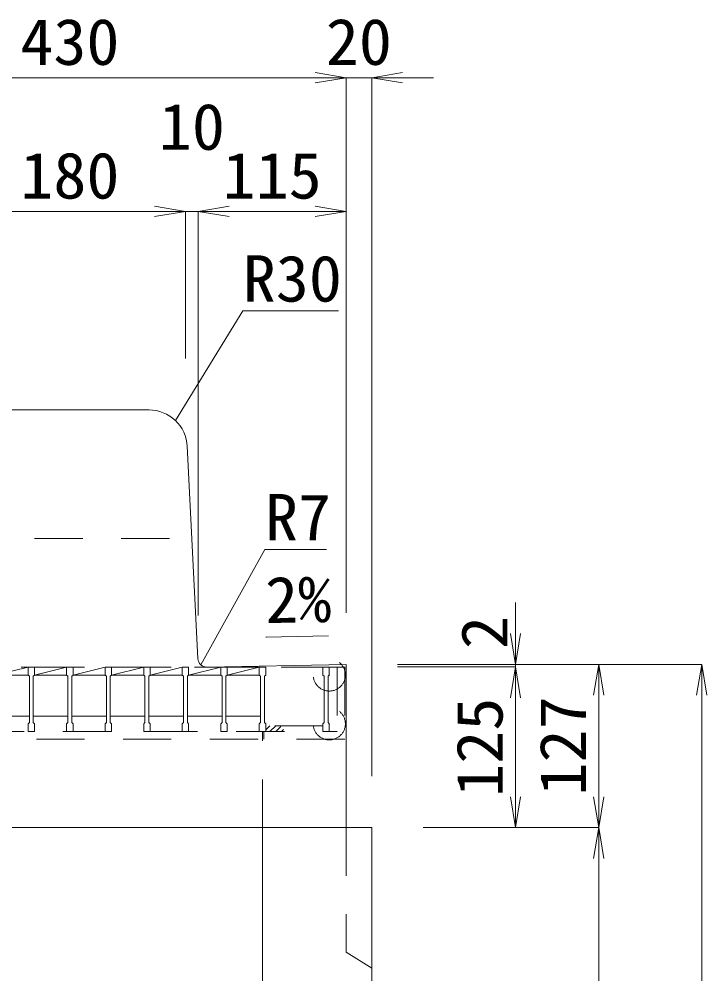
# Model space of a CAD drawing. Units: millimetres at full size; some dimension numbers follow another scale. Extents: x -734 to 58102, y 49499 to 87169.
# Drawn here: x 24271 to 24807, y 66187 to 66930 of the extents above; entities that cross this region are included whole.
import ezdxf
from ezdxf.enums import TextEntityAlignment as Align

# ---------------------------------------------------------------- set-up
doc = ezdxf.new("R2010")
doc.units = ezdxf.units.MM
doc.header["$LTSCALE"] = 50
doc.header["$PDMODE"] = 32
doc.header["$PDSIZE"] = 25
doc.linetypes.add('USER1', pattern=[1.35, 0.75, -0.6])
for name, color, linetype, lineweight in [('寸法線', 7, 'Continuous', 13), ('引出線', 4, 'Continuous', 13), ('本体', 2, 'Continuous', 20), ('ｸﾞﾚｰﾁﾝｸﾞ', 7, 'USER1', 9)]:
    doc.layers.add(name, color=color, linetype=linetype, lineweight=lineweight)
doc.styles.add('ＭＳ 明朝', font='')
doc.styles.get('ＭＳ 明朝').set_extended_font_data('MS Mincho')

# ---------------------------------------------------------------- blocks, each defined once
blk = doc.blocks.new('open_arrow')
at = {"color": 0, "linetype": 'Continuous', "lineweight": -2}
blk.add_lwpolyline([(7.5, 1.25), (0, 0), (7.5, -1.25)], dxfattribs=at)

msp = doc.modelspace()

# ---------------------------------------------------------------- hatches: boundary and pattern name
at = {"layer": 'ｸﾞﾚｰﾁﾝｸﾞ'}
h = msp.add_hatch(dxfattribs=at)
h.set_pattern_fill('USER', color=256, style=0, pattern_type=2)
h.set_pattern_definition([(45, (23597.04, 66058.26), (-2.24506, 2.24506), [37.5, -30])])
h.paths.add_polyline_path([(24507.55, 66379.74), (24507.55, 66375.24), (24488.55, 66375.24), (24463.05, 66375.24), (24463.05, 66379.74), (24488.55, 66379.74)])

# ---------------------------------------------------------------- linework, layer by layer
at = {"layer": '寸法線'}
for p, q in [((24095.55, 66883.98), (24525.55, 66883.98)), ((24477.55, 66883.98), (24593.55, 66883.98)), ((24525.55, 66467.56), (24525.55, 66883.98)), ((24525.55, 66467.56), (24525.55, 66883.98)), ((24545.55, 66340.56), (24545.55, 66883.98)), ((24220.55, 66779.94), (24400.55, 66779.94)), ((24352.55, 66779.94), (24458.55, 66779.94)), ((24400.55, 66665.56), (24400.55, 66779.94)), ((24400.55, 66665.56), (24400.55, 66779.94)), ((24410.55, 66465.56), (24410.55, 66779.94)), ((24410.55, 66779.94), (24525.55, 66779.94)), ((24410.55, 66465.56), (24410.55, 66779.94)), ((24525.55, 66467.56), (24525.55, 66779.94)), ((24657.49, 66475.54), (24657.49, 66377.54)), ((24565.57, 66427.54), (24802.54, 66427.54)), ((24565.57, 66427.54), (24657.49, 66427.54)), ((24565.57, 66427.54), (24722.29, 66427.54)), ((24565.57, 66425.54), (24657.49, 66425.54)), ((24565.57, 66425.54), (24657.49, 66425.54)), ((24657.49, 66425.54), (24657.49, 66300.54)), ((24722.29, 66427.54), (24722.29, 66300.54)), ((24802.54, 66427.54), (24802.54, 64850.54)), ((24585.57, 66300.54), (24722.29, 66300.54)), ((24585.57, 66300.54), (24657.49, 66300.54)), ((24585.57, 66300.54), (24722.29, 66300.54)), ((24722.29, 66300.54), (24722.29, 64850.54))]:
    msp.add_line(p, q, dxfattribs=at)
at = {"layer": '引出線'}
for points in [[(24392.69, 66617.28), (24445.15, 66702.61), (24519.82, 66702.61)], [(24412.44, 66427.26), (24462.47, 66516.86), (24510.4, 66516.86)], [(24463.2, 66448.72), (24511.91, 66449.7), (24463.17, 66448.72)]]:
    msp.add_lwpolyline(points, dxfattribs=at)
at = {"layer": '本体'}
for p, q in [((24248.9, 66625.54), (24372.2, 66625.54)), ((24410.23, 66432.03), (24401.97, 66597.18)), ((24525.55, 66427.54), (24417.36, 66425.38)), ((24525.55, 66427.54), (24525.55, 66300.54)), ((24545.55, 66300.54), (24075.55, 66300.54)), ((24460.55, 65571.07), (24460.55, 66300.54)), ((24545.55, 64850.54), (24545.55, 66300.54))]:
    msp.add_line(p, q, dxfattribs=at)
at = {"layer": '本体', "linetype": 'USER1', "lineweight": 9}
for p, q in [((24215.55, 66525.54), (24405.55, 66525.54)), ((24460.55, 66300.54), (24460.55, 66375.54)), ((24525.56, 66300.54), (24525.56, 66203.54)), ((24545.56, 66191.04), (24525.56, 66203.54))]:
    msp.add_line(p, q, dxfattribs=at)
at = {"layer": '本体'}
for centre, radius, start, end in [((24372.01, 66595.54), 30, 2.8624, 90), ((24417.22, 66432.38), 7, 182.86258, 271.1457)]:
    msp.add_arc(centre, radius, start, end, dxfattribs=at)
at = {"layer": 'ｸﾞﾚｰﾁﾝｸﾞ'}
for p, q in [((24524.55, 66425.24), (24096.55, 66425.24)), ((24512.55, 66425.24), (24108.55, 66425.24)), ((24253.05, 66419.24), (24278.05, 66425.24)), ((24278.05, 66425.24), (24283.05, 66425.24)), ((24278.05, 66425.24), (24278.05, 66419.24)), ((24278.05, 66425.24), (24283.05, 66425.24)), ((24278.05, 66425.24), (24278.05, 66419.24)), ((24278.05, 66425.24), (24283.05, 66425.24)), ((24278.05, 66425.24), (24278.05, 66419.24)), ((24283.05, 66419.24), (24308.05, 66425.24)), ((24283.05, 66425.24), (24283.05, 66419.24)), ((24283.05, 66425.24), (24283.05, 66419.24)), ((24283.05, 66425.24), (24283.05, 66419.24)), ((24308.05, 66425.24), (24313.05, 66425.24)), ((24308.05, 66425.24), (24308.05, 66419.24)), ((24308.05, 66425.24), (24313.05, 66425.24)), ((24308.05, 66425.24), (24308.05, 66419.24)), ((24308.05, 66425.24), (24313.05, 66425.24)), ((24308.05, 66425.24), (24308.05, 66419.24)), ((24313.05, 66419.24), (24338.05, 66425.24)), ((24313.05, 66425.24), (24313.05, 66419.24)), ((24313.05, 66425.24), (24313.05, 66419.24)), ((24313.05, 66425.24), (24313.05, 66419.24)), ((24338.05, 66425.24), (24343.05, 66425.24)), ((24338.05, 66425.24), (24343.05, 66425.24)), ((24338.05, 66425.24), (24343.05, 66425.24)), ((24338.05, 66425.24), (24338.05, 66419.24)), ((24338.05, 66425.24), (24338.05, 66419.24)), ((24338.05, 66425.24), (24338.05, 66419.24)), ((24343.05, 66425.24), (24343.05, 66419.24)), ((24343.05, 66425.24), (24343.05, 66419.24)), ((24343.05, 66425.24), (24343.05, 66419.24)), ((24343.05, 66419.24), (24368.05, 66425.24)), ((24368.05, 66425.24), (24373.05, 66425.24)), ((24368.05, 66425.24), (24373.05, 66425.24)), ((24368.05, 66425.24), (24373.05, 66425.24)), ((24368.05, 66425.24), (24368.05, 66419.24)), ((24368.05, 66425.24), (24368.05, 66419.24)), ((24368.05, 66425.24), (24368.05, 66419.24)), ((24373.05, 66425.24), (24373.05, 66419.24)), ((24373.05, 66425.24), (24373.05, 66419.24)), ((24373.05, 66425.24), (24373.05, 66419.24)), ((24373.05, 66419.24), (24398.05, 66425.24)), ((24398.05, 66425.24), (24403.05, 66425.24)), ((24398.05, 66425.24), (24403.05, 66425.24)), ((24398.05, 66425.24), (24403.05, 66425.24)), ((24398.05, 66425.24), (24398.05, 66419.24)), ((24398.05, 66425.24), (24398.05, 66419.24)), ((24398.05, 66425.24), (24398.05, 66419.24)), ((24403.05, 66425.24), (24403.05, 66419.24)), ((24403.05, 66425.24), (24403.05, 66419.24)), ((24403.05, 66425.24), (24403.05, 66419.24)), ((24403.05, 66419.24), (24428.05, 66425.24)), ((24428.05, 66425.24), (24433.05, 66425.24)), ((24428.05, 66425.24), (24433.05, 66425.24)), ((24428.05, 66425.24), (24433.05, 66425.24)), ((24428.05, 66425.24), (24428.05, 66419.24)), ((24428.05, 66425.24), (24428.05, 66419.24)), ((24428.05, 66425.24), (24428.05, 66419.24)), ((24433.05, 66425.24), (24433.05, 66419.24)), ((24433.05, 66425.24), (24433.05, 66419.24)), ((24433.05, 66425.24), (24433.05, 66419.24)), ((24433.05, 66419.24), (24458.05, 66425.24)), ((24458.05, 66425.24), (24463.05, 66425.24)), ((24458.05, 66425.24), (24463.05, 66425.24)), ((24458.05, 66425.24), (24463.05, 66425.24)), ((24458.05, 66425.24), (24458.05, 66419.24)), ((24458.05, 66425.24), (24458.05, 66419.24)), ((24458.05, 66425.24), (24458.05, 66419.24)), ((24463.05, 66425.24), (24463.05, 66419.24)), ((24463.05, 66425.24), (24463.05, 66419.24)), ((24463.05, 66425.24), (24463.05, 66419.24)), ((24488.05, 66425.24), (24493.05, 66425.24)), ((24488.05, 66425.24), (24493.05, 66425.24)), ((24488.05, 66425.24), (24493.05, 66425.24)), ((24507.55, 66425.24), (24512.55, 66425.24)), ((24507.55, 66425.24), (24507.55, 66419.24)), ((24507.55, 66425.24), (24512.55, 66425.24)), ((24507.55, 66425.24), (24507.55, 66419.24)), ((24507.55, 66425.24), (24512.55, 66425.24)), ((24507.55, 66425.24), (24507.55, 66419.24)), ((24512.55, 66419.24), (24512.55, 66425.24)), ((24512.55, 66425.24), (24512.55, 66419.24)), ((24512.55, 66425.24), (24512.55, 66419.24)), ((24512.55, 66425.24), (24512.55, 66419.24)), ((24512.55, 66425.24), (24512.55, 66419.24)), ((24512.55, 66425.24), (24512.55, 66419.24)), ((24512.55, 66425.24), (24512.55, 66419.24)), ((24518.55, 66425.24), (24518.55, 66375.24)), ((24524.55, 66425.24), (24524.55, 66369.24)), ((24253.05, 66419.24), (24278.05, 66419.24)), ((24278.05, 66419.24), (24279.05, 66418.24)), ((24278.05, 66419.24), (24279.05, 66418.24)), ((24278.05, 66419.24), (24279.05, 66418.24)), ((24279.05, 66418.24), (24279.05, 66382.24)), ((24279.05, 66418.24), (24279.05, 66382.24)), ((24279.05, 66418.24), (24279.05, 66382.24)), ((24283.05, 66419.24), (24282.05, 66418.24)), ((24283.05, 66419.24), (24282.05, 66418.24)), ((24283.05, 66419.24), (24282.05, 66418.24)), ((24282.05, 66418.24), (24282.05, 66382.24)), ((24282.05, 66418.24), (24282.05, 66382.24)), ((24282.05, 66418.24), (24282.05, 66382.24)), ((24283.05, 66419.24), (24308.05, 66419.24)), ((24308.05, 66419.24), (24309.05, 66418.24)), ((24308.05, 66419.24), (24309.05, 66418.24)), ((24308.05, 66419.24), (24309.05, 66418.24)), ((24309.05, 66418.24), (24309.05, 66382.24)), ((24309.05, 66418.24), (24309.05, 66382.24)), ((24309.05, 66418.24), (24309.05, 66382.24)), ((24313.05, 66419.24), (24312.05, 66418.24)), ((24313.05, 66419.24), (24312.05, 66418.24)), ((24313.05, 66419.24), (24312.05, 66418.24)), ((24312.05, 66418.24), (24312.05, 66382.24)), ((24312.05, 66418.24), (24312.05, 66382.24)), ((24312.05, 66418.24), (24312.05, 66382.24)), ((24313.05, 66419.24), (24338.05, 66419.24)), ((24338.05, 66419.24), (24339.05, 66418.24)), ((24338.05, 66419.24), (24339.05, 66418.24)), ((24338.05, 66419.24), (24339.05, 66418.24)), ((24339.05, 66418.24), (24339.05, 66382.24)), ((24339.05, 66418.24), (24339.05, 66382.24)), ((24339.05, 66418.24), (24339.05, 66382.24)), ((24343.05, 66419.24), (24342.05, 66418.24)), ((24343.05, 66419.24), (24342.05, 66418.24)), ((24343.05, 66419.24), (24342.05, 66418.24)), ((24342.05, 66418.24), (24342.05, 66382.24)), ((24342.05, 66418.24), (24342.05, 66382.24)), ((24342.05, 66418.24), (24342.05, 66382.24)), ((24343.05, 66419.24), (24368.05, 66419.24)), ((24368.05, 66419.24), (24369.05, 66418.24)), ((24368.05, 66419.24), (24369.05, 66418.24)), ((24368.05, 66419.24), (24369.05, 66418.24)), ((24369.05, 66418.24), (24369.05, 66382.24)), ((24369.05, 66418.24), (24369.05, 66382.24)), ((24369.05, 66418.24), (24369.05, 66382.24)), ((24373.05, 66419.24), (24372.05, 66418.24)), ((24373.05, 66419.24), (24372.05, 66418.24)), ((24373.05, 66419.24), (24372.05, 66418.24)), ((24372.05, 66418.24), (24372.05, 66382.24)), ((24372.05, 66418.24), (24372.05, 66382.24)), ((24372.05, 66418.24), (24372.05, 66382.24)), ((24373.05, 66419.24), (24398.05, 66419.24)), ((24398.05, 66419.24), (24399.05, 66418.24)), ((24398.05, 66419.24), (24399.05, 66418.24)), ((24398.05, 66419.24), (24399.05, 66418.24)), ((24399.05, 66418.24), (24399.05, 66382.24)), ((24399.05, 66418.24), (24399.05, 66382.24)), ((24399.05, 66418.24), (24399.05, 66382.24)), ((24403.05, 66419.24), (24402.05, 66418.24)), ((24403.05, 66419.24), (24402.05, 66418.24)), ((24403.05, 66419.24), (24402.05, 66418.24)), ((24402.05, 66418.24), (24402.05, 66382.24)), ((24402.05, 66418.24), (24402.05, 66382.24)), ((24402.05, 66418.24), (24402.05, 66382.24)), ((24403.05, 66419.24), (24428.05, 66419.24)), ((24428.05, 66419.24), (24429.05, 66418.24)), ((24428.05, 66419.24), (24429.05, 66418.24)), ((24428.05, 66419.24), (24429.05, 66418.24)), ((24429.05, 66418.24), (24429.05, 66382.24)), ((24429.05, 66418.24), (24429.05, 66382.24)), ((24429.05, 66418.24), (24429.05, 66382.24)), ((24433.05, 66419.24), (24432.05, 66418.24)), ((24433.05, 66419.24), (24432.05, 66418.24)), ((24433.05, 66419.24), (24432.05, 66418.24)), ((24432.05, 66418.24), (24432.05, 66382.24)), ((24432.05, 66418.24), (24432.05, 66382.24)), ((24432.05, 66418.24), (24432.05, 66382.24)), ((24433.05, 66419.24), (24458.05, 66419.24)), ((24458.05, 66419.24), (24459.05, 66418.24)), ((24458.05, 66419.24), (24459.05, 66418.24)), ((24458.05, 66419.24), (24459.05, 66418.24)), ((24459.05, 66418.24), (24459.05, 66382.24)), ((24459.05, 66418.24), (24459.05, 66382.24)), ((24459.05, 66418.24), (24459.05, 66382.24)), ((24463.05, 66419.24), (24462.05, 66418.24)), ((24463.05, 66419.24), (24462.05, 66418.24)), ((24463.05, 66419.24), (24462.05, 66418.24)), ((24462.05, 66418.24), (24462.05, 66382.24)), ((24462.05, 66418.24), (24462.05, 66382.24)), ((24462.05, 66418.24), (24462.05, 66382.24)), ((24507.55, 66419.24), (24508.55, 66418.24)), ((24507.55, 66419.24), (24508.55, 66418.24)), ((24507.55, 66419.24), (24508.55, 66418.24)), ((24508.55, 66418.24), (24508.55, 66382.24)), ((24508.55, 66418.24), (24508.55, 66382.24)), ((24508.55, 66418.24), (24508.55, 66382.24)), ((24512.55, 66419.24), (24511.55, 66418.24)), ((24512.55, 66419.24), (24511.55, 66418.24)), ((24512.55, 66419.24), (24511.55, 66418.24)), ((24511.55, 66418.24), (24511.55, 66382.24)), ((24511.55, 66418.24), (24511.55, 66382.24)), ((24511.55, 66418.24), (24511.55, 66382.24)), ((24252.05, 66387.24), (24279.05, 66387.24)), ((24282.05, 66387.24), (24309.05, 66387.24)), ((24312.05, 66387.24), (24339.05, 66387.24)), ((24342.05, 66387.24), (24369.05, 66387.24)), ((24372.05, 66387.24), (24399.05, 66387.24)), ((24402.05, 66387.24), (24429.05, 66387.24)), ((24432.05, 66387.24), (24459.05, 66387.24)), ((24278.05, 66381.24), (24279.05, 66382.24)), ((24278.05, 66381.24), (24279.05, 66382.24)), ((24278.05, 66381.24), (24279.05, 66382.24)), ((24278.05, 66375.24), (24278.05, 66381.24)), ((24278.05, 66375.24), (24278.05, 66381.24)), ((24278.05, 66375.24), (24278.05, 66381.24)), ((24283.05, 66381.24), (24282.05, 66382.24)), ((24283.05, 66381.24), (24282.05, 66382.24)), ((24283.05, 66381.24), (24282.05, 66382.24)), ((24283.05, 66375.24), (24283.05, 66381.24)), ((24283.05, 66375.24), (24283.05, 66381.24)), ((24283.05, 66375.24), (24283.05, 66381.24)), ((24308.05, 66381.24), (24309.05, 66382.24)), ((24308.05, 66381.24), (24309.05, 66382.24)), ((24308.05, 66381.24), (24309.05, 66382.24)), ((24308.05, 66375.24), (24308.05, 66381.24)), ((24308.05, 66375.24), (24308.05, 66381.24)), ((24308.05, 66375.24), (24308.05, 66381.24)), ((24313.05, 66381.24), (24312.05, 66382.24)), ((24313.05, 66381.24), (24312.05, 66382.24)), ((24313.05, 66381.24), (24312.05, 66382.24)), ((24313.05, 66375.24), (24313.05, 66381.24)), ((24313.05, 66375.24), (24313.05, 66381.24)), ((24313.05, 66375.24), (24313.05, 66381.24)), ((24338.05, 66381.24), (24339.05, 66382.24)), ((24338.05, 66381.24), (24339.05, 66382.24)), ((24338.05, 66381.24), (24339.05, 66382.24)), ((24338.05, 66375.24), (24338.05, 66381.24)), ((24338.05, 66375.24), (24338.05, 66381.24)), ((24338.05, 66375.24), (24338.05, 66381.24)), ((24343.05, 66381.24), (24342.05, 66382.24)), ((24343.05, 66381.24), (24342.05, 66382.24)), ((24343.05, 66381.24), (24342.05, 66382.24)), ((24343.05, 66375.24), (24343.05, 66381.24)), ((24343.05, 66375.24), (24343.05, 66381.24)), ((24343.05, 66375.24), (24343.05, 66381.24)), ((24368.05, 66381.24), (24369.05, 66382.24)), ((24368.05, 66381.24), (24369.05, 66382.24)), ((24368.05, 66381.24), (24369.05, 66382.24)), ((24368.05, 66375.24), (24368.05, 66381.24)), ((24368.05, 66375.24), (24368.05, 66381.24)), ((24368.05, 66375.24), (24368.05, 66381.24)), ((24373.05, 66381.24), (24372.05, 66382.24)), ((24373.05, 66381.24), (24372.05, 66382.24)), ((24373.05, 66381.24), (24372.05, 66382.24)), ((24373.05, 66375.24), (24373.05, 66381.24)), ((24373.05, 66375.24), (24373.05, 66381.24)), ((24373.05, 66375.24), (24373.05, 66381.24)), ((24398.05, 66381.24), (24399.05, 66382.24)), ((24398.05, 66381.24), (24399.05, 66382.24)), ((24398.05, 66381.24), (24399.05, 66382.24)), ((24398.05, 66375.24), (24398.05, 66381.24)), ((24398.05, 66375.24), (24398.05, 66381.24)), ((24398.05, 66375.24), (24398.05, 66381.24)), ((24403.05, 66381.24), (24402.05, 66382.24)), ((24403.05, 66381.24), (24402.05, 66382.24)), ((24403.05, 66381.24), (24402.05, 66382.24)), ((24403.05, 66375.24), (24403.05, 66381.24)), ((24403.05, 66375.24), (24403.05, 66381.24)), ((24403.05, 66375.24), (24403.05, 66381.24)), ((24428.05, 66381.24), (24429.05, 66382.24)), ((24428.05, 66381.24), (24429.05, 66382.24)), ((24428.05, 66381.24), (24429.05, 66382.24)), ((24428.05, 66375.24), (24428.05, 66381.24)), ((24428.05, 66375.24), (24428.05, 66381.24)), ((24428.05, 66375.24), (24428.05, 66381.24)), ((24433.05, 66381.24), (24432.05, 66382.24)), ((24433.05, 66381.24), (24432.05, 66382.24)), ((24433.05, 66381.24), (24432.05, 66382.24)), ((24433.05, 66375.24), (24433.05, 66381.24)), ((24433.05, 66375.24), (24433.05, 66381.24)), ((24433.05, 66375.24), (24433.05, 66381.24)), ((24458.05, 66381.24), (24459.05, 66382.24)), ((24458.05, 66381.24), (24459.05, 66382.24)), ((24458.05, 66381.24), (24459.05, 66382.24)), ((24458.05, 66375.24), (24458.05, 66381.24)), ((24458.05, 66375.24), (24458.05, 66381.24)), ((24458.05, 66375.24), (24458.05, 66381.24)), ((24463.05, 66381.24), (24462.05, 66382.24)), ((24463.05, 66381.24), (24462.05, 66382.24)), ((24463.05, 66381.24), (24462.05, 66382.24)), ((24463.05, 66375.24), (24463.05, 66381.24)), ((24463.05, 66375.24), (24463.05, 66381.24)), ((24463.05, 66375.24), (24463.05, 66381.24)), ((24507.55, 66379.74), (24463.05, 66379.74)), ((24507.55, 66381.24), (24508.55, 66382.24)), ((24507.55, 66381.24), (24508.55, 66382.24)), ((24507.55, 66381.24), (24508.55, 66382.24)), ((24507.55, 66375.24), (24507.55, 66381.24)), ((24507.55, 66375.24), (24507.55, 66381.24)), ((24507.55, 66375.24), (24507.55, 66381.24)), ((24512.55, 66381.24), (24511.55, 66382.24)), ((24512.55, 66381.24), (24511.55, 66382.24)), ((24512.55, 66381.24), (24511.55, 66382.24)), ((24512.55, 66375.24), (24512.55, 66381.24)), ((24512.55, 66375.24), (24512.55, 66381.24)), ((24512.55, 66375.24), (24512.55, 66381.24)), ((24512.55, 66375.24), (24512.55, 66381.24)), ((24512.55, 66375.24), (24512.55, 66381.24)), ((24512.55, 66375.24), (24512.55, 66381.24)), ((24524.55, 66369.24), (24096.55, 66369.24)), ((24102.55, 66375.24), (24518.55, 66375.24)), ((24278.05, 66375.24), (24283.05, 66375.24)), ((24278.05, 66375.24), (24283.05, 66375.24)), ((24278.05, 66375.24), (24283.05, 66375.24)), ((24308.05, 66375.24), (24313.05, 66375.24)), ((24308.05, 66375.24), (24313.05, 66375.24)), ((24308.05, 66375.24), (24313.05, 66375.24)), ((24338.05, 66375.24), (24343.05, 66375.24)), ((24338.05, 66375.24), (24343.05, 66375.24)), ((24338.05, 66375.24), (24343.05, 66375.24)), ((24368.05, 66375.24), (24373.05, 66375.24)), ((24368.05, 66375.24), (24373.05, 66375.24)), ((24368.05, 66375.24), (24373.05, 66375.24)), ((24398.05, 66375.24), (24403.05, 66375.24)), ((24398.05, 66375.24), (24403.05, 66375.24)), ((24398.05, 66375.24), (24403.05, 66375.24)), ((24428.05, 66375.24), (24433.05, 66375.24)), ((24428.05, 66375.24), (24433.05, 66375.24)), ((24428.05, 66375.24), (24433.05, 66375.24)), ((24458.05, 66375.24), (24463.05, 66375.24)), ((24458.05, 66375.24), (24463.05, 66375.24)), ((24458.05, 66375.24), (24463.05, 66375.24)), ((24461.55, 66375.24), (24461.55, 66369.24)), ((24507.55, 66375.24), (24512.55, 66375.24)), ((24507.55, 66375.24), (24512.55, 66375.24)), ((24507.55, 66375.24), (24512.55, 66375.24))]:
    msp.add_line(p, q, dxfattribs=at)
for p in [(24512.55, 66419.24), (24512.55, 66381.24)]:
    msp.add_point(p, dxfattribs=at)

# ---------------------------------------------------------------- block references
at = {"layer": '寸法線', "xscale": 3.2, "yscale": 3.2}
for p, rotation in [((24525.55, 66883.98), 180), ((24525.55, 66883.98), 180), ((24400.55, 66779.94), 180), ((24400.55, 66779.94), 180), ((24525.55, 66779.94), 180), ((24657.49, 66427.54), 90), ((24657.49, 66425.54), 270), ((24657.49, 66425.54), 270), ((24722.29, 66427.54), 270), ((24802.54, 66427.54), 270), ((24657.49, 66300.54), 90), ((24722.29, 66300.54), 90), ((24722.29, 66300.54), 270)]:
    msp.add_blockref('open_arrow', p, dxfattribs=dict(at, rotation=rotation))
for p in [(24545.55, 66883.98), (24410.55, 66779.94), (24410.55, 66779.94)]:
    msp.add_blockref('open_arrow', p, dxfattribs=at)
at = {"layer": '引出線', "xscale": 0.0533, "yscale": 0.0533}
for p, rotation in [((24392.69, 66617.28), 58.4), ((24463.2, 66448.72), 1.1), ((24412.44, 66427.26), 60.8)]:
    msp.add_blockref('open_arrow', p, dxfattribs=dict(at, rotation=rotation))

# ---------------------------------------------------------------- texts
at = {"layer": '寸法線', "style": 'ＭＳ 明朝', "width": 1.05}
for s, p in [('430', (24310.55, 66912)), ('20', (24535.55, 66912)), ('10', (24405.55, 66845.94)), ('180', (24310.55, 66807.96)), ('115', (24468.05, 66807.96))]:
    msp.add_text(s, height=36.03, dxfattribs=at).set_placement(p, align=Align.MIDDLE_CENTER)
for s, p in [('2', (24633.2, 66452.32)), ('127', (24694.27, 66364.04)), ('125', (24629.47, 66363.04))]:
    msp.add_text(s, height=36.03, rotation=90, dxfattribs=at).set_placement(p, align=Align.MIDDLE_CENTER)
at = {"layer": '引出線', "style": 'ＭＳ 明朝', "width": 1.05}
for s, p in [('R30', (24445.15, 66745.81)), ('R7', (24462.47, 66560.06))]:
    msp.add_text(s, height=36.03, dxfattribs=at).set_placement(p, align=Align.TOP_LEFT)
msp.add_text('2%', height=36.03, rotation=1.146, dxfattribs=at).set_placement((24462.23, 66495.62), align=Align.TOP_LEFT)

doc.saveas('drawing.dxf')
